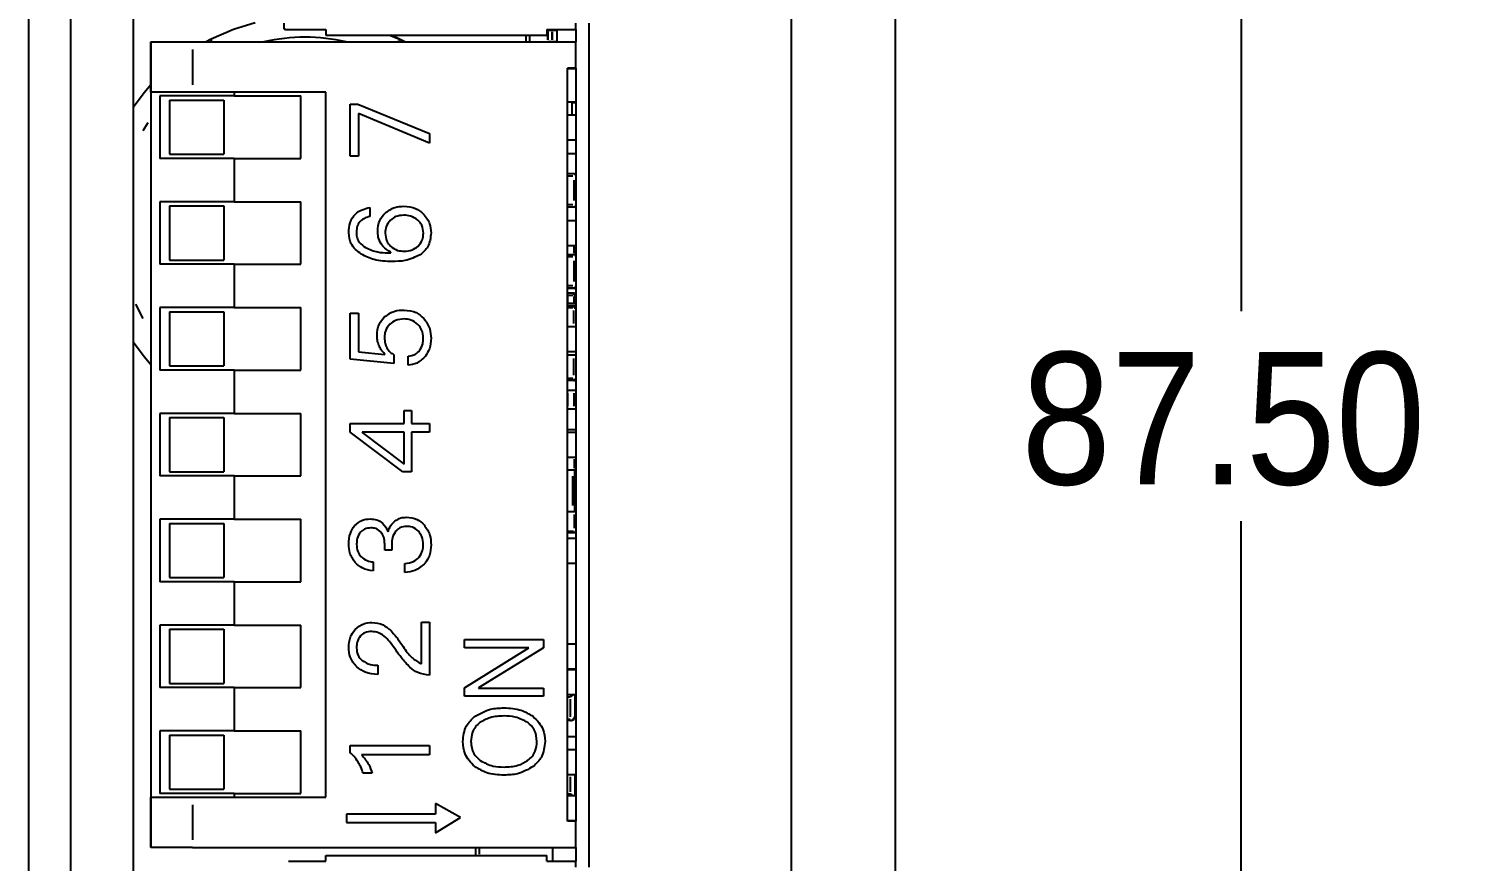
# Model space of a CAD drawing. Header units: millimetres. Extents: x 178 to 477, y 157 to 385.
# Drawn here: x 190.7 to 260, y 236.8 to 276.8 of the extents above; entities that cross this region are included whole.
import ezdxf

# ---------------------------------------------------------------- set-up
doc = ezdxf.new("R2010")
doc.units = ezdxf.units.MM
doc.header["$LTSCALE"] = 2
doc.layers.add('几何体', color=7, linetype='Continuous', lineweight=25)
doc.layers.add('尺寸', color=3, linetype='Continuous')
doc.styles.add('SLDTEXTSTYLE2', font='GOTHIC.TTF', dxfattribs={"width": 0.913})
doc.dimstyles.new('SLDDIMSTYLE0', dxfattribs={"dimtxt": 6.35, "dimasz": 6.604, "dimexe": 0, "dimexo": 0.0625, "dimgap": 1.5875, "dimtad": 0, "dimtih": 1, "dimtoh": 1, "dimlfac": 0.5, "dimrnd": 1e-09, "dimzin": 4, "dimdsep": 46, "dimtxsty": 'SLDTEXTSTYLE2', "dimsah": 1, "dimcen": 0.09, "dimadec": 0, "dimazin": 1, "dimtfac": 1, "dimtofl": 0, "dimtmove": 0, "dimatfit": 3, "dimfxl": 1, "dimfrac": 2, "dimtolj": 1, "dimtzin": 12, "dimarcsym": 0})

# ---------------------------------------------------------------- blocks, each defined once
blk = doc.blocks.new('_D_4')
at = {"layer": '尺寸'}
for p, q in [((213.831, 340.713), (255.234, 340.713)), ((248.884, 340.713), (248.884, 263.219)), ((248.884, 165.713), (248.884, 253.139)), ((213.831, 165.713), (255.234, 165.713))]:
    blk.add_line(p, q, dxfattribs=at)
for points in [[(248.884, 340.713), (247.868, 334.109), (249.9, 334.109)], [(248.884, 165.713), (249.9, 172.317), (247.868, 172.317)]]:
    blk.add_solid(points, dxfattribs=at)
at = {"layer": '尺寸', "insert": (238.327, 261.25), "char_height": 6.35, "attachment_point": 1, "style": 'SLDTEXTSTYLE2'}
blk.add_mtext('87.50', dxfattribs=at)

msp = doc.modelspace()

# ---------------------------------------------------------------- linework, layer by layer
at = {"layer": '几何体'}
for p, q in [((227.291, 161.213), (227.291, 345.213)), ((232.291, 161.213), (232.291, 345.213)), ((227.291, 173.013), (227.291, 333.413)), ((190.691, 175.013), (190.691, 331.413)), ((192.691, 309.353), (192.691, 197.073)), ((195.691, 277.368), (195.691, 236.265)), ((202.948, 276.75), (202.948, 277.038)), ((203.148, 276.746), (204.948, 276.746)), ((204.948, 276.746), (204.948, 276.468)), ((204.948, 276.468), (215.548, 276.468)), ((208.048, 276.45), (208.4, 276.315)), ((208.404, 276.315), (208.089, 276.449)), ((208.091, 276.468), (208.448, 276.297)), ((208.448, 276.297), (208.091, 276.468)), ((214.548, 276.468), (214.548, 276.147)), ((214.727, 276.42), (214.727, 276.195)), ((215.548, 276.746), (216.948, 276.746)), ((215.548, 276.746), (215.548, 276.468)), ((215.588, 276.656), (215.588, 276.237)), ((215.598, 276.706), (215.598, 276.746)), ((215.598, 276.706), (215.998, 276.706)), ((215.598, 276.706), (215.598, 276.706)), ((215.609, 276.623), (215.609, 276.238)), ((215.768, 276.706), (215.628, 276.706)), ((215.788, 276.623), (215.788, 276.238)), ((215.798, 276.706), (215.998, 276.706)), ((215.809, 276.623), (215.809, 276.238)), ((215.998, 276.712), (215.998, 276.74)), ((215.998, 276.706), (216.048, 276.706)), ((216.048, 276.147), (216.048, 276.746)), ((216.948, 276.746), (216.948, 277.038)), ((216.948, 276.746), (216.948, 276.147)), ((217.591, 236.522), (217.591, 277.038)), ((196.548, 273.727), (196.548, 276.147)), ((196.548, 276.147), (198.548, 276.147)), ((196.548, 276.147), (196.548, 237.467)), ((198.548, 276.147), (216.948, 276.147)), ((198.548, 275.784), (198.548, 274.09)), ((199.162, 276.147), (199.448, 276.297)), ((208.448, 276.297), (208.734, 276.147)), ((208.734, 276.147), (208.448, 276.297)), ((208.448, 276.297), (208.448, 276.297)), ((208.448, 276.297), (208.448, 276.297)), ((208.448, 276.297), (208.448, 276.297)), ((208.448, 276.159), (208.448, 276.206)), ((215.598, 276.147), (215.598, 276.156)), ((215.598, 276.156), (215.998, 276.156)), ((215.998, 276.156), (216.048, 276.156)), ((215.998, 276.148), (215.998, 276.154)), ((216.948, 274.887), (216.948, 276.147)), ((216.948, 274.887), (216.548, 274.887)), ((216.548, 238.727), (216.548, 274.887)), ((216.548, 274.868), (216.948, 274.868)), ((216.669, 274.884), (216.669, 274.871)), ((216.848, 274.887), (216.848, 274.868)), ((216.888, 274.871), (216.888, 274.884)), ((216.948, 274.887), (216.948, 238.727)), ((198.548, 273.727), (196.548, 273.727)), ((196.548, 273.727), (196.548, 239.887)), ((204.948, 273.727), (198.548, 273.727)), ((200.548, 273.727), (200.548, 273.547)), ((204.948, 239.887), (204.948, 273.727)), ((204.948, 239.887), (204.948, 273.727)), ((204.948, 273.727), (204.948, 273.727)), ((200.548, 273.547), (196.973, 273.547)), ((196.973, 273.547), (196.973, 270.547)), ((197.448, 273.347), (197.448, 270.747)), ((197.448, 273.347), (197.448, 273.347)), ((197.448, 273.347), (197.448, 270.747)), ((197.448, 273.347), (200.048, 273.347)), ((200.048, 273.347), (200.048, 270.747)), ((200.548, 273.547), (203.748, 273.547)), ((203.748, 270.547), (203.748, 273.547)), ((203.748, 270.547), (203.748, 273.547)), ((203.748, 273.547), (203.748, 273.547)), ((206.12, 273.152), (206.477, 273.152)), ((206.12, 270.656), (206.12, 273.152)), ((206.477, 273.152), (209.92, 271.752)), ((216.548, 273.268), (216.948, 273.268)), ((216.548, 273.268), (216.948, 273.268)), ((216.745, 273.268), (216.748, 273.231)), ((216.745, 273.268), (216.748, 273.231)), ((216.748, 273.231), (216.748, 272.647)), ((216.778, 273.231), (216.918, 273.231)), ((216.946, 273.268), (216.948, 273.231)), ((196.406, 272.265), (196.154, 271.867)), ((206.519, 272.705), (206.519, 270.656)), ((209.92, 271.289), (206.519, 272.705)), ((216.548, 272.647), (216.948, 272.647)), ((209.92, 271.752), (209.92, 271.289)), ((216.548, 271.447), (216.948, 271.447)), ((200.548, 270.547), (196.973, 270.547)), ((197.448, 270.747), (197.448, 270.747)), ((197.448, 270.747), (200.048, 270.747)), ((200.548, 270.547), (200.548, 268.467)), ((200.548, 270.547), (203.748, 270.547)), ((203.748, 270.547), (203.748, 270.547)), ((206.519, 270.656), (206.12, 270.656)), ((216.548, 270.779), (216.948, 270.779)), ((216.548, 270.779), (216.948, 270.779)), ((216.848, 269.814), (216.548, 269.814)), ((216.593, 269.714), (216.803, 269.714)), ((216.848, 269.812), (216.848, 269.784)), ((216.848, 269.504), (216.848, 268.524)), ((216.947, 269.714), (216.919, 269.714)), ((200.548, 268.467), (196.973, 268.467)), ((196.973, 268.467), (196.973, 265.467)), ((197.448, 268.267), (197.448, 265.667)), ((197.448, 268.267), (200.048, 268.267)), ((197.448, 268.267), (197.448, 265.667)), ((197.448, 268.267), (197.448, 268.267)), ((200.048, 268.267), (200.048, 265.667)), ((200.548, 268.467), (203.748, 268.467)), ((203.748, 265.467), (203.748, 268.467)), ((203.748, 265.467), (203.748, 268.467)), ((203.748, 268.467), (203.748, 268.467)), ((207.062, 268.191), (207.062, 267.76)), ((216.848, 268.214), (216.548, 268.214)), ((216.848, 268.214), (216.548, 268.214)), ((216.803, 268.314), (216.593, 268.314)), ((216.848, 268.215), (216.848, 268.243)), ((216.848, 268.214), (216.848, 268.214)), ((216.848, 268.214), (216.848, 268.214)), ((216.947, 268.314), (216.919, 268.314)), ((216.548, 267.567), (216.948, 267.567)), ((208.058, 266.024), (208.058, 266.046)), ((216.548, 266.367), (216.948, 266.367)), ((216.848, 266.302), (216.848, 266)), ((200.548, 265.467), (196.973, 265.467)), ((197.448, 265.667), (200.048, 265.667)), ((197.448, 265.667), (197.448, 265.667)), ((200.548, 265.467), (200.548, 263.387)), ((200.548, 265.467), (203.748, 265.467)), ((203.748, 265.467), (203.748, 265.467)), ((216.548, 265.936), (216.848, 265.936)), ((216.593, 265.836), (216.803, 265.836)), ((216.848, 265.934), (216.848, 265.906)), ((216.848, 265.626), (216.848, 264.646)), ((216.947, 265.836), (216.919, 265.836)), ((216.548, 264.336), (216.848, 264.336)), ((216.848, 264.306), (216.548, 264.306)), ((216.848, 264.306), (216.548, 264.306)), ((216.553, 264.076), (216.548, 264.076)), ((216.848, 264.076), (216.553, 264.076)), ((216.803, 264.436), (216.593, 264.436)), ((216.804, 263.976), (216.598, 263.976)), ((216.848, 264.337), (216.848, 264.365)), ((216.848, 264.307), (216.848, 264.308)), ((216.848, 264.306), (216.848, 264.306)), ((216.848, 264.306), (216.848, 264.306)), ((216.848, 263.991), (216.848, 264.047)), ((216.863, 263.976), (216.919, 263.976)), ((216.947, 264.436), (216.919, 264.436)), ((216.948, 264.406), (216.944, 264.406)), ((195.81, 263.549), (196.154, 262.867)), ((200.548, 263.387), (196.973, 263.387)), ((196.973, 263.387), (196.973, 260.387)), ((200.548, 263.387), (203.748, 263.387)), ((203.748, 260.387), (203.748, 263.387)), ((203.748, 260.387), (203.748, 263.387)), ((203.748, 263.387), (203.748, 263.387)), ((216.548, 263.601), (216.948, 263.601)), ((216.553, 263.481), (216.548, 263.481)), ((216.553, 263.92), (216.553, 263.657)), ((216.848, 263.481), (216.553, 263.481)), ((216.804, 263.381), (216.598, 263.381)), ((216.848, 263.92), (216.848, 263.657)), ((216.848, 263.396), (216.848, 263.451)), ((216.863, 263.381), (216.919, 263.381)), ((197.448, 263.187), (197.448, 260.587)), ((197.448, 263.187), (197.448, 263.187)), ((197.448, 263.187), (197.448, 260.587)), ((197.448, 263.187), (200.048, 263.187)), ((200.048, 263.187), (200.048, 260.587)), ((206.12, 263.117), (206.508, 263.117)), ((206.12, 260.909), (206.12, 263.117)), ((206.508, 263.117), (206.508, 261.265)), ((216.553, 262.621), (216.553, 263.247)), ((216.848, 262.621), (216.848, 263.247)), ((216.548, 262.487), (216.948, 262.487)), ((206.508, 261.265), (207.78, 261.138)), ((216.548, 261.287), (216.948, 261.287)), ((197.448, 260.587), (197.448, 260.587)), ((197.448, 260.587), (200.048, 260.587)), ((208.217, 260.706), (206.12, 260.909)), ((207.78, 261.138), (207.78, 261.159)), ((208.217, 261.121), (208.217, 260.706)), ((208.898, 260.622), (208.898, 261.052)), ((216.948, 261.106), (216.548, 261.106)), ((216.553, 260.149), (216.553, 260.937)), ((216.848, 260.149), (216.848, 260.937)), ((200.548, 260.387), (196.973, 260.387)), ((200.548, 260.387), (200.548, 258.307)), ((200.548, 260.387), (203.748, 260.387)), ((203.748, 260.387), (203.748, 260.387)), ((216.553, 259.881), (216.548, 259.881)), ((216.848, 259.881), (216.553, 259.881)), ((216.848, 259.881), (216.553, 259.881)), ((216.804, 259.981), (216.598, 259.981)), ((216.848, 259.966), (216.848, 259.91)), ((216.848, 259.881), (216.848, 259.881)), ((216.947, 259.981), (216.919, 259.981)), ((216.548, 259.425), (216.948, 259.425)), ((216.548, 259.425), (216.948, 259.425)), ((216.548, 259.424), (216.948, 259.424)), ((216.548, 259.424), (216.948, 259.424)), ((216.553, 259.288), (216.553, 258.652)), ((216.848, 259.288), (216.848, 258.652)), ((208.701, 258.443), (209.058, 258.443)), ((208.701, 257.826), (208.701, 258.443)), ((209.058, 258.443), (209.058, 257.826)), ((216.948, 258.516), (216.548, 258.516)), ((200.548, 258.307), (196.973, 258.307)), ((196.973, 258.307), (196.973, 255.307)), ((197.448, 258.107), (197.448, 255.507)), ((197.448, 258.107), (200.048, 258.107)), ((197.448, 258.107), (197.448, 255.507)), ((197.448, 258.107), (197.448, 258.107)), ((200.048, 258.107), (200.048, 255.507)), ((200.548, 258.307), (203.748, 258.307)), ((203.748, 255.307), (203.748, 258.307)), ((203.748, 255.307), (203.748, 258.307)), ((203.748, 258.307), (203.748, 258.307)), ((206.12, 257.826), (208.701, 257.826)), ((206.12, 257.416), (206.12, 257.826)), ((209.058, 257.826), (209.92, 257.826)), ((209.92, 257.826), (209.92, 257.411)), ((208.643, 255.5), (206.12, 257.416)), ((208.701, 257.411), (206.689, 257.411)), ((206.689, 257.411), (206.689, 257.395)), ((206.689, 257.395), (208.701, 255.868)), ((208.701, 255.868), (208.701, 257.411)), ((209.058, 257.411), (209.058, 255.5)), ((209.92, 257.411), (209.058, 257.411)), ((216.948, 257.516), (216.548, 257.516)), ((216.848, 257.516), (216.548, 257.516)), ((216.548, 257.407), (216.948, 257.407)), ((216.948, 257.516), (216.848, 257.516)), ((216.548, 256.207), (216.948, 256.207)), ((216.888, 255.685), (216.888, 256.115)), ((200.548, 255.307), (196.973, 255.307)), ((197.448, 255.507), (200.048, 255.507)), ((197.448, 255.507), (197.448, 255.507)), ((200.548, 255.307), (200.548, 253.227)), ((200.548, 255.307), (203.748, 255.307)), ((203.748, 255.307), (203.748, 255.307)), ((209.058, 255.5), (208.643, 255.5)), ((216.548, 255.593), (216.808, 255.593)), ((216.548, 255.593), (216.888, 255.593)), ((216.548, 255.593), (216.888, 255.593)), ((216.808, 255.593), (216.888, 255.593)), ((216.808, 253.893), (216.808, 255.293)), ((216.948, 255.593), (216.888, 255.593)), ((216.888, 255.593), (216.888, 255.593)), ((216.888, 255.593), (216.948, 255.593)), ((216.888, 255.593), (216.888, 253.593)), ((216.948, 254.495), (216.888, 254.495)), ((216.548, 253.593), (216.888, 253.593)), ((216.888, 253.593), (216.948, 253.593)), ((200.548, 253.227), (196.973, 253.227)), ((196.973, 253.227), (196.973, 250.227)), ((197.448, 253.027), (197.448, 250.427)), ((197.448, 253.027), (200.048, 253.027)), ((197.448, 253.027), (197.448, 250.427)), ((197.448, 253.027), (197.448, 253.027)), ((200.048, 253.027), (200.048, 250.427)), ((200.548, 253.227), (203.748, 253.227)), ((203.748, 250.227), (203.748, 253.227)), ((203.748, 250.227), (203.748, 253.227)), ((203.748, 253.227), (203.748, 253.227)), ((216.888, 252.794), (216.888, 253.452)), ((216.888, 252.593), (216.548, 252.593)), ((216.548, 252.593), (216.888, 252.593)), ((216.548, 252.327), (216.948, 252.327)), ((216.599, 252.653), (216.837, 252.653)), ((216.888, 252.644), (216.888, 252.611)), ((216.888, 252.593), (216.888, 252.593)), ((216.947, 252.653), (216.931, 252.653)), ((207.77, 251.737), (207.77, 252.029)), ((208.111, 251.737), (207.77, 251.737)), ((208.111, 252.045), (208.111, 251.737)), ((207.217, 251.178), (207.217, 250.746)), ((208.744, 250.667), (208.744, 251.108)), ((216.548, 251.127), (216.948, 251.127)), ((200.548, 250.227), (196.973, 250.227)), ((197.448, 250.427), (200.048, 250.427)), ((197.448, 250.427), (197.448, 250.427)), ((200.548, 250.227), (200.548, 248.147)), ((200.548, 250.227), (203.748, 250.227)), ((203.748, 250.227), (203.748, 250.227)), ((200.548, 248.147), (196.973, 248.147)), ((196.973, 248.147), (196.973, 245.147)), ((200.548, 248.147), (203.748, 248.147)), ((203.748, 245.147), (203.748, 248.147)), ((203.748, 245.147), (203.748, 248.147)), ((203.748, 248.147), (203.748, 248.147)), ((209.531, 248.282), (209.92, 248.282)), ((209.531, 246.286), (209.531, 248.282)), ((209.92, 248.282), (209.92, 245.748)), ((197.448, 247.947), (197.448, 245.347)), ((197.448, 247.947), (197.448, 247.947)), ((197.448, 247.947), (197.448, 245.347)), ((197.448, 247.947), (200.048, 247.947)), ((200.048, 247.947), (200.048, 245.347)), ((211.594, 247.45), (215.394, 247.45)), ((211.594, 247.062), (211.594, 247.45)), ((215.394, 247.45), (215.394, 247.053)), ((214.687, 247.062), (211.594, 247.062)), ((211.594, 245.138), (214.687, 247.048)), ((215.394, 247.053), (212.27, 245.133)), ((214.687, 247.048), (214.687, 247.062)), ((216.548, 247.247), (216.948, 247.247)), ((207.445, 246.216), (207.445, 245.78)), ((216.548, 246.047), (216.948, 246.047)), ((216.948, 245.995), (216.548, 245.995)), ((197.448, 245.347), (197.448, 245.347)), ((197.448, 245.347), (200.048, 245.347)), ((200.548, 245.147), (196.973, 245.147)), ((200.548, 245.147), (200.548, 243.067)), ((200.548, 245.147), (203.748, 245.147)), ((203.748, 245.147), (203.748, 245.147)), ((211.594, 244.731), (211.594, 245.138)), ((215.394, 244.731), (211.594, 244.731)), ((212.27, 245.133), (212.27, 245.119)), ((212.27, 245.119), (215.394, 245.119)), ((215.394, 245.119), (215.394, 244.731)), ((216.948, 244.795), (216.548, 244.795)), ((216.569, 244.701), (216.667, 244.697)), ((216.687, 243.74), (216.687, 244.583)), ((216.948, 244.795), (216.908, 244.795)), ((216.908, 243.767), (216.908, 244.795)), ((216.548, 243.583), (216.687, 243.568)), ((216.687, 243.568), (216.548, 243.583)), ((216.569, 243.639), (216.666, 243.628)), ((216.687, 243.568), (216.687, 243.568)), ((200.548, 243.067), (196.973, 243.067)), ((196.973, 243.067), (196.973, 240.067)), ((197.448, 242.867), (197.448, 240.267)), ((197.448, 242.867), (197.448, 242.867)), ((197.448, 242.867), (197.448, 240.267)), ((197.448, 242.867), (200.048, 242.867)), ((200.048, 242.867), (200.048, 240.267)), ((200.548, 243.067), (203.748, 243.067)), ((203.748, 240.067), (203.748, 243.067)), ((203.748, 240.067), (203.748, 243.067)), ((203.748, 243.067), (203.748, 243.067)), ((216.948, 242.779), (216.548, 242.779)), ((206.12, 242.362), (209.92, 242.362)), ((206.12, 242.021), (206.12, 242.362)), ((209.92, 241.925), (206.652, 241.925)), ((209.92, 242.362), (209.92, 241.925)), ((216.548, 242.167), (216.948, 242.167)), ((207.174, 241.031), (206.738, 241.031)), ((216.548, 240.967), (216.948, 240.967)), ((216.687, 240.142), (216.687, 240.869)), ((216.908, 239.946), (216.908, 240.967)), ((196.548, 237.467), (196.548, 239.887)), ((196.548, 239.887), (198.548, 239.887)), ((200.548, 240.067), (196.973, 240.067)), ((197.448, 240.267), (197.448, 240.267)), ((197.448, 240.267), (200.048, 240.267)), ((198.548, 239.887), (204.948, 239.887)), ((200.548, 240.067), (200.548, 239.887)), ((200.548, 240.067), (203.748, 240.067)), ((203.748, 240.067), (203.748, 240.067)), ((204.948, 239.887), (204.948, 239.887)), ((216.948, 239.946), (216.548, 239.946)), ((216.569, 240.039), (216.667, 240.043)), ((198.548, 239.524), (198.548, 237.83)), ((210.207, 239.076), (205.937, 239.076)), ((205.937, 239.076), (205.937, 238.676)), ((211.407, 238.909), (210.207, 239.576)), ((210.207, 239.576), (210.207, 239.076)), ((205.937, 238.676), (210.207, 238.676)), ((210.207, 238.176), (211.407, 238.909)), ((210.207, 238.676), (210.207, 238.176)), ((216.948, 238.746), (216.548, 238.746)), ((216.948, 238.727), (216.548, 238.727)), ((216.948, 237.467), (216.948, 238.727)), ((198.548, 237.467), (196.548, 237.467)), ((198.548, 237.467), (216.948, 237.467)), ((204.948, 236.814), (204.948, 237.092)), ((204.948, 237.092), (215.548, 237.092)), ((212.148, 237.092), (212.148, 237.467)), ((212.327, 237.149), (212.327, 237.411)), ((215.548, 236.814), (215.548, 237.092)), ((215.848, 236.814), (215.848, 237.467)), ((216.948, 237.467), (216.948, 236.814)), ((203.148, 236.814), (204.948, 236.814)), ((215.548, 236.814), (216.948, 236.814)), ((216.948, 236.522), (216.948, 236.814))]:
    msp.add_line(p, q, dxfattribs=at)
at = {"layer": '几何体', "flags": 128}
for points in [[(199.448, 276.297), (200.518, 276.76), (201.548, 277.074)], [(195.691, 273.007), (196.236, 273.732), (196.548, 274.093)], [(196.548, 260.64), (196.236, 261.001), (195.691, 261.726)], [(216.687, 243.62), (216.687, 243.613), (216.686, 243.602)]]:
    msp.add_lwpolyline(points, dxfattribs=at)
at = {"layer": '几何体'}
for centre, radius, start, end in [((203.948, 267.367), 9, 77.31025, 102.68975), ((216.848, 269.714), 0.1, 0, 90), ((216.848, 268.314), 0.1, 270, 0), ((216.848, 268.314), 0.1, 270, 0), ((216.848, 265.836), 0.1, 0, 90), ((216.848, 264.436), 0.1, 270, 0), ((216.848, 264.436), 0.1, 270, 0), ((216.848, 264.406), 0.1, 270, 0), ((216.848, 264.406), 0.1, 270, 0), ((216.848, 263.976), 0.1, 0, 90), ((216.848, 263.381), 0.1, 0, 90), ((216.848, 259.981), 0.1, 270, 0), ((216.848, 259.981), 0.1, 270, 0), ((216.888, 252.653), 0.06, 270, 0), ((216.888, 252.653), 0.06, 270, 0), ((216.708, 243.767), 0.2, 264, 0), ((216.708, 243.767), 0.2, 264, 308.41538), ((216.758, 243.792), 0.156, 288.86765, 339.17034)]:
    msp.add_arc(centre, radius, start, end, dxfattribs=at)
for points, knots in [([(202.948, 276.75), (202.952, 276.749), (202.959, 276.748), (203.012, 276.747), (203.077, 276.746), (203.123, 276.746), (203.146, 276.746)], [0, 0, 0, 0, 0.279628, 0.559252, 0.779628, 1, 1, 1, 1]), ([(203.146, 276.746), (203.146, 276.746), (203.147, 276.746), (203.148, 276.746), (203.148, 276.746)], [0, 0, 0, 0, 0.559994, 1, 1, 1, 1]), ([(199.448, 276.297), (199.448, 276.292), (199.448, 276.282), (199.448, 276.227), (199.448, 276.167), (199.448, 276.147)], [0, 0, 0, 0, 0.388342, 0.785018, 1, 1, 1, 1]), ([(206.045, 266.977), (206.055, 267.142), (206.074, 267.471), (206.319, 267.881), (206.683, 268.111), (206.935, 268.164), (207.062, 268.191)], [0, 0, 0, 0, 0.280491, 0.559276, 0.779273, 1, 1, 1, 1]), ([(207.786, 267.925), (207.938, 268.034), (208.211, 268.229), (208.544, 268.247), (208.69, 268.255)], [0, 0, 0, 0, 0.558673, 1, 1, 1, 1]), ([(208.69, 268.255), (208.885, 268.238), (209.233, 268.207), (209.503, 267.989), (209.622, 267.893)], [0, 0, 0, 0, 0.559508, 1, 1, 1, 1]), ([(207.062, 267.76), (206.96, 267.733), (206.756, 267.68), (206.529, 267.475), (206.426, 267.22), (206.417, 267.055), (206.413, 266.972)], [0, 0, 0, 0, 0.280342, 0.559288, 0.779387, 1, 1, 1, 1]), ([(207.062, 267.76), (206.96, 267.733), (206.756, 267.68), (206.529, 267.475), (206.426, 267.22), (206.417, 267.055), (206.413, 266.972)], [0, 0, 0, 0, 0.280342, 0.559288, 0.779387, 1, 1, 1, 1]), ([(207.435, 267.047), (207.45, 267.232), (207.477, 267.563), (207.691, 267.814), (207.786, 267.925)], [0, 0, 0, 0, 0.5597297, 1, 1, 1, 1]), ([(208.047, 267.59), (207.964, 267.486), (207.816, 267.301), (207.802, 267.065), (207.796, 266.961)], [0, 0, 0, 0, 0.558286, 1, 1, 1, 1]), ([(208.047, 267.59), (207.964, 267.486), (207.816, 267.301), (207.802, 267.065), (207.796, 266.961)], [0, 0, 0, 0, 0.558286, 1, 1, 1, 1]), ([(208.69, 267.824), (208.557, 267.814), (208.318, 267.798), (208.13, 267.653), (208.047, 267.59)], [0, 0, 0, 0, 0.559985, 1, 1, 1, 1]), ([(209.367, 267.584), (209.252, 267.663), (209.046, 267.803), (208.799, 267.817), (208.69, 267.824)], [0, 0, 0, 0, 0.558817, 1, 1, 1, 1]), ([(209.628, 266.961), (209.615, 267.094), (209.592, 267.33), (209.436, 267.506), (209.367, 267.584)], [0, 0, 0, 0, 0.559374, 1, 1, 1, 1]), ([(209.622, 267.893), (209.743, 267.741), (209.959, 267.468), (209.984, 267.124), (209.995, 266.972)], [0, 0, 0, 0, 0.558948, 1, 1, 1, 1]), ([(209.622, 267.893), (209.743, 267.741), (209.959, 267.468), (209.984, 267.124), (209.995, 266.972)], [0, 0, 0, 0, 0.558948, 1, 1, 1, 1]), ([(206.641, 265.956), (206.453, 266.104), (206.115, 266.37), (206.067, 266.791), (206.045, 266.977)], [0, 0, 0, 0, 0.5591884, 1, 1, 1, 1]), ([(206.413, 266.972), (206.419, 266.89), (206.432, 266.727), (206.573, 266.461), (206.748, 266.342), (206.855, 266.269)], [0, 0, 0, 0, 0.280431, 0.560611, 1, 1, 1, 1]), ([(206.413, 266.972), (206.419, 266.89), (206.432, 266.727), (206.573, 266.461), (206.748, 266.342), (206.855, 266.269)], [0, 0, 0, 0, 0.280431, 0.560611, 1, 1, 1, 1]), ([(207.599, 266.455), (207.545, 266.559), (207.448, 266.746), (207.439, 266.955), (207.435, 267.047)], [0, 0, 0, 0, 0.5592394, 1, 1, 1, 1]), ([(207.796, 266.961), (207.809, 266.83), (207.832, 266.595), (207.985, 266.417), (208.052, 266.338)], [0, 0, 0, 0, 0.55935, 1, 1, 1, 1]), ([(207.796, 266.961), (207.809, 266.83), (207.832, 266.595), (207.985, 266.417), (208.052, 266.338)], [0, 0, 0, 0, 0.55935, 1, 1, 1, 1]), ([(209.356, 266.328), (209.445, 266.43), (209.604, 266.614), (209.62, 266.855), (209.628, 266.961)], [0, 0, 0, 0, 0.558432, 1, 1, 1, 1]), ([(209.995, 266.972), (209.971, 266.739), (209.928, 266.322), (209.616, 266.049), (209.478, 265.929)], [0, 0, 0, 0, 0.55942, 1, 1, 1, 1]), ([(209.995, 266.972), (209.971, 266.739), (209.928, 266.322), (209.616, 266.049), (209.478, 265.929)], [0, 0, 0, 0, 0.55942, 1, 1, 1, 1]), ([(206.855, 266.269), (207.045, 266.184), (207.384, 266.033), (207.755, 266.024), (207.919, 266.02)], [0, 0, 0, 0, 0.5588683, 1, 1, 1, 1]), ([(208.058, 266.046), (207.955, 266.104), (207.773, 266.208), (207.652, 266.38), (207.599, 266.455)], [0, 0, 0, 0, 0.559849, 1, 1, 1, 1]), ([(207.919, 266.02), (207.945, 266.02), (207.991, 266.021), (208.037, 266.023), (208.058, 266.024)], [0, 0, 0, 0, 0.559993, 1, 1, 1, 1]), ([(208.052, 266.338), (208.161, 266.258), (208.355, 266.113), (208.595, 266.1), (208.701, 266.093)], [0, 0, 0, 0, 0.558516, 1, 1, 1, 1]), ([(208.701, 266.093), (208.837, 266.103), (209.078, 266.119), (209.271, 266.264), (209.356, 266.328)], [0, 0, 0, 0, 0.560014, 1, 1, 1, 1]), ([(208.121, 265.599), (207.83, 265.609), (207.311, 265.627), (206.846, 265.855), (206.641, 265.956)], [0, 0, 0, 0, 0.560396, 1, 1, 1, 1]), ([(209.478, 265.929), (209.237, 265.815), (208.806, 265.612), (208.331, 265.603), (208.121, 265.599)], [0, 0, 0, 0, 0.558482, 1, 1, 1, 1]), ([(216.548, 263.976), (216.548, 263.976), (216.55, 263.976), (216.552, 263.976), (216.553, 263.976)], [0, 0, 0, 0, 0.121318, 1, 1, 1, 1]), ([(207.743, 262.931), (207.906, 263.045), (208.197, 263.25), (208.551, 263.265), (208.707, 263.272)], [0, 0, 0, 0, 0.55825, 1, 1, 1, 1]), ([(208.707, 263.272), (208.908, 263.252), (209.269, 263.215), (209.532, 262.97), (209.648, 262.862)], [0, 0, 0, 0, 0.559273, 1, 1, 1, 1]), ([(216.548, 263.381), (216.548, 263.381), (216.55, 263.381), (216.552, 263.381), (216.553, 263.381)], [0, 0, 0, 0, 0.1213178, 1, 1, 1, 1]), ([(207.403, 262.053), (207.417, 262.238), (207.443, 262.567), (207.652, 262.82), (207.743, 262.931)], [0, 0, 0, 0, 0.5598071, 1, 1, 1, 1]), ([(208.01, 262.596), (207.926, 262.489), (207.776, 262.296), (207.764, 262.054), (207.76, 261.947)], [0, 0, 0, 0, 0.557817, 1, 1, 1, 1]), ([(208.01, 262.596), (207.926, 262.489), (207.776, 262.296), (207.764, 262.054), (207.76, 261.947)], [0, 0, 0, 0, 0.557817, 1, 1, 1, 1]), ([(208.712, 262.841), (208.567, 262.833), (208.307, 262.819), (208.101, 262.664), (208.01, 262.596)], [0, 0, 0, 0, 0.5603762, 1, 1, 1, 1]), ([(209.367, 262.58), (209.258, 262.665), (209.064, 262.817), (208.82, 262.834), (208.712, 262.841)], [0, 0, 0, 0, 0.558834, 1, 1, 1, 1]), ([(209.622, 261.92), (209.61, 262.058), (209.589, 262.305), (209.435, 262.496), (209.367, 262.58)], [0, 0, 0, 0, 0.5596129, 1, 1, 1, 1]), ([(209.648, 262.862), (209.761, 262.702), (209.964, 262.416), (209.985, 262.068), (209.995, 261.915)], [0, 0, 0, 0, 0.559001, 1, 1, 1, 1]), ([(209.648, 262.862), (209.761, 262.702), (209.964, 262.416), (209.985, 262.068), (209.995, 261.915)], [0, 0, 0, 0, 0.559001, 1, 1, 1, 1]), ([(207.493, 261.569), (207.463, 261.657), (207.41, 261.814), (207.405, 261.98), (207.403, 262.053)], [0, 0, 0, 0, 0.55971, 1, 1, 1, 1]), ([(207.76, 261.947), (207.765, 261.852), (207.774, 261.683), (207.845, 261.53), (207.877, 261.463)], [0, 0, 0, 0, 0.55994, 1, 1, 1, 1]), ([(207.76, 261.947), (207.765, 261.852), (207.774, 261.683), (207.845, 261.53), (207.877, 261.463)], [0, 0, 0, 0, 0.55994, 1, 1, 1, 1]), ([(209.452, 261.34), (209.509, 261.441), (209.611, 261.622), (209.619, 261.829), (209.622, 261.92)], [0, 0, 0, 0, 0.558789, 1, 1, 1, 1]), ([(209.995, 261.915), (209.983, 261.741), (209.963, 261.432), (209.796, 261.172), (209.723, 261.058)], [0, 0, 0, 0, 0.5598879, 1, 1, 1, 1]), ([(209.995, 261.915), (209.983, 261.741), (209.963, 261.432), (209.796, 261.172), (209.723, 261.058)], [0, 0, 0, 0, 0.5598879, 1, 1, 1, 1]), ([(207.78, 261.159), (207.713, 261.226), (207.591, 261.345), (207.523, 261.501), (207.493, 261.569)], [0, 0, 0, 0, 0.559679, 1, 1, 1, 1]), ([(207.877, 261.463), (207.925, 261.383), (208.01, 261.24), (208.154, 261.158), (208.217, 261.121)], [0, 0, 0, 0, 0.55955, 1, 1, 1, 1]), ([(207.877, 261.463), (207.925, 261.383), (208.01, 261.24), (208.154, 261.158), (208.217, 261.121)], [0, 0, 0, 0, 0.55955, 1, 1, 1, 1]), ([(208.898, 261.052), (209.02, 261.073), (209.237, 261.111), (209.386, 261.27), (209.452, 261.34)], [0, 0, 0, 0, 0.559775, 1, 1, 1, 1]), ([(209.723, 261.058), (209.594, 260.927), (209.363, 260.693), (209.041, 260.644), (208.898, 260.622)], [0, 0, 0, 0, 0.55876, 1, 1, 1, 1]), ([(216.548, 259.981), (216.548, 259.981), (216.55, 259.981), (216.552, 259.981), (216.553, 259.981)], [0, 0, 0, 0, 0.121318, 1, 1, 1, 1]), ([(206.045, 252.029), (206.055, 252.209), (206.071, 252.528), (206.245, 252.795), (206.322, 252.912)], [0, 0, 0, 0, 0.5603507, 1, 1, 1, 1]), ([(206.322, 252.912), (206.444, 253.021), (206.662, 253.215), (206.951, 253.234), (207.078, 253.243)], [0, 0, 0, 0, 0.5583864, 1, 1, 1, 1]), ([(207.078, 253.243), (207.184, 253.235), (207.397, 253.221), (207.744, 253.029), (207.859, 252.775), (207.93, 252.62)], [0, 0, 0, 0, 0.281201, 0.561433, 1, 1, 1, 1]), ([(207.93, 252.62), (207.969, 252.729), (208.039, 252.925), (208.189, 253.068), (208.255, 253.131)], [0, 0, 0, 0, 0.560227, 1, 1, 1, 1]), ([(208.255, 253.131), (208.35, 253.194), (208.52, 253.308), (208.723, 253.318), (208.813, 253.323)], [0, 0, 0, 0, 0.55877, 1, 1, 1, 1]), ([(208.829, 252.886), (208.715, 252.877), (208.511, 252.861), (208.362, 252.724), (208.297, 252.663)], [0, 0, 0, 0, 0.559913, 1, 1, 1, 1]), ([(208.813, 253.323), (208.994, 253.305), (209.316, 253.273), (209.554, 253.057), (209.659, 252.961)], [0, 0, 0, 0, 0.5593078, 1, 1, 1, 1]), ([(209.388, 252.658), (209.296, 252.731), (209.131, 252.864), (208.921, 252.879), (208.829, 252.886)], [0, 0, 0, 0, 0.558933, 1, 1, 1, 1]), ([(209.659, 252.961), (209.771, 252.798), (209.971, 252.508), (209.988, 252.157), (209.995, 252.002)], [0, 0, 0, 0, 0.558521, 1, 1, 1, 1]), ([(209.659, 252.961), (209.771, 252.798), (209.971, 252.508), (209.988, 252.157), (209.995, 252.002)], [0, 0, 0, 0, 0.558521, 1, 1, 1, 1]), ([(206.61, 252.614), (206.546, 252.515), (206.432, 252.337), (206.426, 252.127), (206.424, 252.035)], [0, 0, 0, 0, 0.557845, 1, 1, 1, 1]), ([(206.61, 252.614), (206.546, 252.515), (206.432, 252.337), (206.426, 252.127), (206.424, 252.035)], [0, 0, 0, 0, 0.557845, 1, 1, 1, 1]), ([(207.105, 252.812), (207, 252.804), (206.813, 252.79), (206.672, 252.668), (206.61, 252.614)], [0, 0, 0, 0, 0.560016, 1, 1, 1, 1]), ([(207.599, 252.609), (207.519, 252.676), (207.374, 252.797), (207.188, 252.807), (207.105, 252.812)], [0, 0, 0, 0, 0.557983, 1, 1, 1, 1]), ([(207.77, 252.029), (207.766, 252.146), (207.758, 252.355), (207.648, 252.532), (207.599, 252.609)], [0, 0, 0, 0, 0.560755, 1, 1, 1, 1]), ([(208.297, 252.663), (208.233, 252.556), (208.119, 252.365), (208.113, 252.143), (208.111, 252.045)], [0, 0, 0, 0, 0.558097, 1, 1, 1, 1]), ([(208.297, 252.663), (208.233, 252.556), (208.119, 252.365), (208.113, 252.143), (208.111, 252.045)], [0, 0, 0, 0, 0.558097, 1, 1, 1, 1]), ([(209.622, 252.002), (209.613, 252.138), (209.597, 252.38), (209.452, 252.573), (209.388, 252.658)], [0, 0, 0, 0, 0.560033, 1, 1, 1, 1]), ([(206.354, 251.151), (206.251, 251.3), (206.066, 251.566), (206.052, 251.887), (206.045, 252.029)], [0, 0, 0, 0, 0.5583969, 1, 1, 1, 1]), ([(206.424, 252.035), (206.429, 251.911), (206.439, 251.692), (206.568, 251.516), (206.625, 251.439)], [0, 0, 0, 0, 0.560645, 1, 1, 1, 1]), ([(206.424, 252.035), (206.429, 251.911), (206.439, 251.692), (206.568, 251.516), (206.625, 251.439)], [0, 0, 0, 0, 0.560645, 1, 1, 1, 1]), ([(209.425, 251.406), (209.49, 251.509), (209.606, 251.692), (209.617, 251.907), (209.622, 252.002)], [0, 0, 0, 0, 0.559018, 1, 1, 1, 1]), ([(209.995, 252.002), (209.984, 251.824), (209.965, 251.505), (209.793, 251.237), (209.718, 251.119)], [0, 0, 0, 0, 0.560017, 1, 1, 1, 1]), ([(209.995, 252.002), (209.984, 251.824), (209.965, 251.505), (209.793, 251.237), (209.718, 251.119)], [0, 0, 0, 0, 0.560017, 1, 1, 1, 1]), ([(207.217, 250.746), (207.033, 250.776), (206.705, 250.829), (206.461, 251.053), (206.354, 251.151)], [0, 0, 0, 0, 0.5599236, 1, 1, 1, 1]), ([(206.625, 251.439), (206.723, 251.361), (206.899, 251.223), (207.119, 251.191), (207.217, 251.178)], [0, 0, 0, 0, 0.558278, 1, 1, 1, 1]), ([(206.625, 251.439), (206.723, 251.361), (206.899, 251.223), (207.119, 251.191), (207.217, 251.178)], [0, 0, 0, 0, 0.558278, 1, 1, 1, 1]), ([(208.744, 251.108), (208.89, 251.123), (209.151, 251.15), (209.341, 251.328), (209.425, 251.406)], [0, 0, 0, 0, 0.560231, 1, 1, 1, 1]), ([(209.718, 251.119), (209.56, 250.981), (209.278, 250.733), (208.907, 250.687), (208.744, 250.667)], [0, 0, 0, 0, 0.558024, 1, 1, 1, 1]), ([(206.349, 247.935), (206.48, 248.047), (206.714, 248.246), (207.018, 248.267), (207.153, 248.276)], [0, 0, 0, 0, 0.558599, 1, 1, 1, 1]), ([(207.153, 248.276), (207.34, 248.253), (207.674, 248.21), (207.933, 247.997), (208.047, 247.903)], [0, 0, 0, 0, 0.558749, 1, 1, 1, 1]), ([(206.045, 247.068), (206.058, 247.246), (206.08, 247.565), (206.267, 247.822), (206.349, 247.935)], [0, 0, 0, 0, 0.5598685, 1, 1, 1, 1]), ([(206.61, 247.632), (206.545, 247.533), (206.429, 247.356), (206.421, 247.145), (206.418, 247.052)], [0, 0, 0, 0, 0.5580389, 1, 1, 1, 1]), ([(206.61, 247.632), (206.545, 247.533), (206.429, 247.356), (206.421, 247.145), (206.418, 247.052)], [0, 0, 0, 0, 0.5580389, 1, 1, 1, 1]), ([(207.147, 247.84), (207.034, 247.832), (206.831, 247.819), (206.678, 247.689), (206.61, 247.632)], [0, 0, 0, 0, 0.560227, 1, 1, 1, 1]), ([(207.829, 247.547), (207.716, 247.638), (207.515, 247.799), (207.26, 247.827), (207.147, 247.84)], [0, 0, 0, 0, 0.5601221, 1, 1, 1, 1]), ([(208.302, 246.951), (208.22, 247.067), (208.072, 247.273), (207.903, 247.463), (207.829, 247.547)], [0, 0, 0, 0, 0.5601529, 1, 1, 1, 1]), ([(208.047, 247.903), (208.17, 247.764), (208.391, 247.514), (208.577, 247.238), (208.659, 247.116)], [0, 0, 0, 0, 0.559764, 1, 1, 1, 1]), ([(208.047, 247.903), (208.17, 247.764), (208.391, 247.514), (208.577, 247.238), (208.659, 247.116)], [0, 0, 0, 0, 0.559764, 1, 1, 1, 1]), ([(206.429, 246.136), (206.303, 246.289), (206.076, 246.562), (206.055, 246.913), (206.045, 247.068)], [0, 0, 0, 0, 0.558417, 1, 1, 1, 1]), ([(206.418, 247.052), (206.428, 246.921), (206.446, 246.686), (206.612, 246.522), (206.685, 246.45)], [0, 0, 0, 0, 0.5601038, 1, 1, 1, 1]), ([(206.418, 247.052), (206.428, 246.921), (206.446, 246.686), (206.612, 246.522), (206.685, 246.45)], [0, 0, 0, 0, 0.5601038, 1, 1, 1, 1]), ([(208.978, 246.126), (208.841, 246.27), (208.594, 246.528), (208.392, 246.822), (208.302, 246.951)], [0, 0, 0, 0, 0.559704, 1, 1, 1, 1]), ([(208.659, 247.116), (208.788, 246.922), (209.016, 246.578), (209.375, 246.375), (209.531, 246.286)], [0, 0, 0, 0, 0.562166, 1, 1, 1, 1]), ([(207.445, 245.78), (207.235, 245.793), (206.861, 245.817), (206.561, 246.039), (206.429, 246.136)], [0, 0, 0, 0, 0.560167, 1, 1, 1, 1]), ([(206.685, 246.45), (206.816, 246.372), (207.051, 246.23), (207.325, 246.221), (207.445, 246.216)], [0, 0, 0, 0, 0.5579581, 1, 1, 1, 1]), ([(206.685, 246.45), (206.816, 246.372), (207.051, 246.23), (207.325, 246.221), (207.445, 246.216)], [0, 0, 0, 0, 0.5579581, 1, 1, 1, 1]), ([(209.92, 245.748), (209.724, 245.77), (209.373, 245.81), (209.099, 246.029), (208.978, 246.126)], [0, 0, 0, 0, 0.559021, 1, 1, 1, 1]), ([(216.8, 244.795), (216.785, 244.779), (216.749, 244.739), (216.71, 244.712), (216.687, 244.696)], [0, 0, 0, 0, 0.403059, 1, 1, 1, 1]), ([(212.089, 243.756), (212.335, 243.896), (212.774, 244.145), (213.277, 244.164), (213.499, 244.172)], [0, 0, 0, 0, 0.558715, 1, 1, 1, 1]), ([(213.499, 244.172), (213.781, 244.157), (214.283, 244.131), (214.711, 243.871), (214.899, 243.756)], [0, 0, 0, 0, 0.5601831, 1, 1, 1, 1]), ([(211.52, 242.56), (211.547, 242.823), (211.597, 243.294), (211.939, 243.615), (212.089, 243.756)], [0, 0, 0, 0, 0.559255, 1, 1, 1, 1]), ([(212.344, 243.467), (212.27, 243.403), (212.122, 243.276), (211.944, 242.966), (211.922, 242.714), (211.908, 242.56)], [0, 0, 0, 0, 0.280425, 0.560665, 1, 1, 1, 1]), ([(212.344, 243.467), (212.27, 243.403), (212.122, 243.276), (211.944, 242.966), (211.922, 242.714), (211.908, 242.56)], [0, 0, 0, 0, 0.280425, 0.560665, 1, 1, 1, 1]), ([(213.499, 243.784), (213.269, 243.774), (212.858, 243.757), (212.501, 243.556), (212.344, 243.467)], [0, 0, 0, 0, 0.560384, 1, 1, 1, 1]), ([(214.643, 243.467), (214.443, 243.574), (214.083, 243.765), (213.678, 243.778), (213.499, 243.784)], [0, 0, 0, 0, 0.558688, 1, 1, 1, 1]), ([(215.08, 242.555), (215.059, 242.756), (215.021, 243.116), (214.759, 243.36), (214.643, 243.467)], [0, 0, 0, 0, 0.559257, 1, 1, 1, 1]), ([(214.899, 243.756), (215.085, 243.568), (215.417, 243.23), (215.453, 242.762), (215.469, 242.555)], [0, 0, 0, 0, 0.558402, 1, 1, 1, 1]), ([(214.899, 243.756), (215.085, 243.568), (215.417, 243.23), (215.453, 242.762), (215.469, 242.555)], [0, 0, 0, 0, 0.558402, 1, 1, 1, 1]), ([(216.779, 243.58), (216.78, 243.58), (216.796, 243.585), (216.824, 243.602), (216.858, 243.632), (216.882, 243.666), (216.898, 243.701), (216.907, 243.735), (216.908, 243.757), (216.908, 243.767)], [0, 0, 0, 0, 0.010846, 0.20843, 0.394409, 0.566657, 0.724314, 0.868051, 1, 1, 1, 1]), ([(212.095, 241.358), (211.907, 241.546), (211.572, 241.883), (211.536, 242.352), (211.52, 242.56)], [0, 0, 0, 0, 0.558424, 1, 1, 1, 1]), ([(211.908, 242.56), (211.931, 242.356), (211.972, 241.992), (212.241, 241.749), (212.36, 241.643)], [0, 0, 0, 0, 0.559142, 1, 1, 1, 1]), ([(211.908, 242.56), (211.931, 242.356), (211.972, 241.992), (212.241, 241.749), (212.36, 241.643)], [0, 0, 0, 0, 0.559142, 1, 1, 1, 1]), ([(214.633, 241.643), (214.709, 241.706), (214.86, 241.833), (215.043, 242.145), (215.066, 242.399), (215.08, 242.555)], [0, 0, 0, 0, 0.28047, 0.560748, 1, 1, 1, 1]), ([(215.469, 242.555), (215.441, 242.292), (215.39, 241.822), (215.049, 241.5), (214.899, 241.358)], [0, 0, 0, 0, 0.5591992, 1, 1, 1, 1]), ([(215.469, 242.555), (215.441, 242.292), (215.39, 241.822), (215.049, 241.5), (214.899, 241.358)], [0, 0, 0, 0, 0.5591992, 1, 1, 1, 1]), ([(206.503, 241.563), (206.441, 241.657), (206.329, 241.823), (206.184, 241.961), (206.12, 242.021)], [0, 0, 0, 0, 0.559969, 1, 1, 1, 1]), ([(206.652, 241.925), (206.781, 241.776), (207.011, 241.51), (207.124, 241.178), (207.174, 241.031)], [0, 0, 0, 0, 0.559432, 1, 1, 1, 1]), ([(206.738, 241.031), (206.703, 241.135), (206.641, 241.319), (206.545, 241.489), (206.503, 241.563)], [0, 0, 0, 0, 0.559871, 1, 1, 1, 1]), ([(213.499, 240.943), (213.217, 240.956), (212.712, 240.981), (212.283, 241.243), (212.095, 241.358)], [0, 0, 0, 0, 0.560286, 1, 1, 1, 1]), ([(212.36, 241.643), (212.56, 241.537), (212.918, 241.347), (213.321, 241.335), (213.499, 241.33)], [0, 0, 0, 0, 0.558681, 1, 1, 1, 1]), ([(213.499, 241.33), (213.725, 241.34), (214.129, 241.357), (214.479, 241.555), (214.633, 241.643)], [0, 0, 0, 0, 0.560337, 1, 1, 1, 1]), ([(214.899, 241.358), (214.656, 241.219), (214.22, 240.969), (213.72, 240.951), (213.499, 240.943)], [0, 0, 0, 0, 0.558642, 1, 1, 1, 1]), ([(216.799, 239.946), (216.785, 239.962), (216.748, 240.002), (216.71, 240.028), (216.687, 240.044)], [0, 0, 0, 0, 0.399533, 1, 1, 1, 1])]:
    msp.add_open_spline(points, degree=3, knots=knots, dxfattribs=at)

# ---------------------------------------------------------------- dimensions: what is measured, and where the dimension line sits
at = {"layer": '尺寸'}
dim = msp.add_linear_dim(base=(248.884, 165.713), p1=(211.291, 340.713), p2=(211.291, 165.713), angle=90, dimstyle='SLDDIMSTYLE0', dxfattribs=at)
dim.commit()
dim.dimension.update_dxf_attribs({"geometry": '_D_4', "text_midpoint": (248.884, 258.179), "dimtype": 160})

doc.saveas('drawing.dxf')
